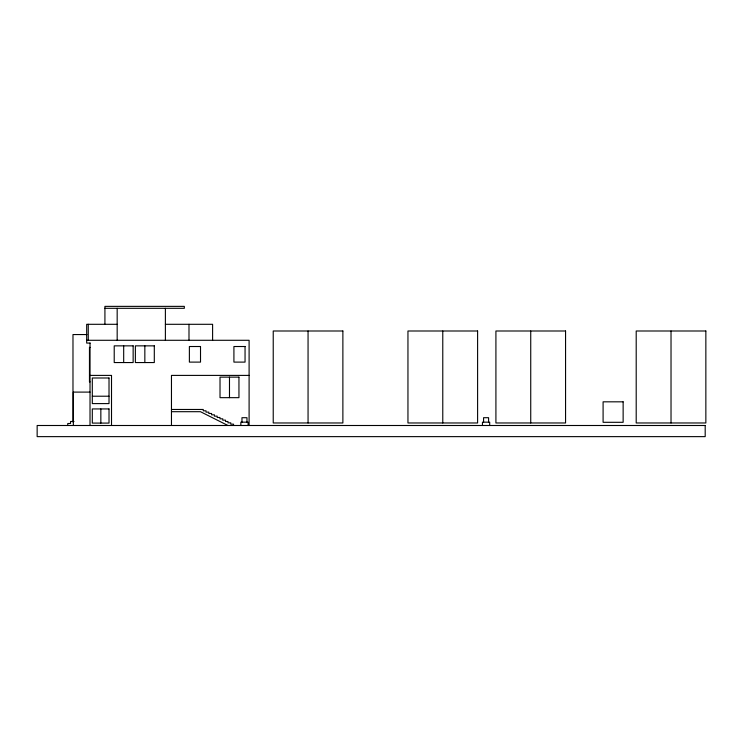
<?xml version="1.0" encoding="UTF-8"?>
<svg xmlns="http://www.w3.org/2000/svg" width="743" height="743" viewBox="0 0 743 743"><rect width="100%" height="100%" fill="white"/><g stroke="black" fill="none" stroke-linecap="round" stroke-linejoin="round"><path stroke-width="1.11" d="M104.921 308.308L184.32 308.308L184.32 306.367L104.921 306.367L104.921 324.301M117.171 324.301L86.68 324.301L86.68 343.071L90.135 343.071M165.392 324.301L212.6 324.301L212.6 340.285M86.912 334.554L72.981 334.554L72.981 421.931M86.68 340.285L249.1 340.285L249.1 425.498M90.024 347.371L89.466 347.371L89.466 381.883L90.024 381.883M90.024 375.401L111.515 375.401L111.515 425.498M249.1 375.401L171.466 375.401L171.466 425.498M90.024 392.1L73.334 392.1L73.334 425.498M92.308 396.214L109.017 396.214M171.466 409.467L203.248 409.467L203.248 410.805L206.034 410.805L206.034 412.142L208.82 412.142L208.82 413.479L211.606 413.479L211.606 414.808L214.393 414.808L214.393 416.145L217.188 416.145L217.188 417.482L219.974 417.482L219.974 418.82L222.761 418.82L222.761 420.157L225.547 420.157L225.547 421.495L227.971 421.495L227.971 422.832L230.757 422.832L230.757 424.16L233.543 424.16L233.543 425.498M171.466 411.696L200.452 411.696L227.971 425.516M74.003 421.476L70.548 421.476L70.548 423.491L67.771 423.491L67.771 425.498M671.022 330.997L671.022 422.971M530.734 330.997L530.734 422.971M489.693 425.498L489.693 422.163L482.458 422.163L482.458 425.498M488.588 422.163L488.588 417.705L483.572 417.705L483.572 422.163M442.772 330.997L442.772 422.971M308.057 330.997L308.057 422.971M248.088 425.498L248.088 422.163L240.853 422.163L240.853 425.498M246.973 422.163L246.973 417.705L241.967 417.705L241.967 422.163M229.485 377.128L229.485 397.663M188.991 324.301L188.991 340.285M165.392 308.308L165.392 340.285M144.839 345.857L144.839 362.556M123.682 345.857L123.682 362.556M117.171 308.308L117.171 340.285M100.844 408.938L100.844 423.092M90.024 343.071L90.024 425.498M88.259 324.301L88.259 340.285M342.876 330.997L273.229 330.997L273.229 422.971L342.876 422.971L342.876 330.997M477.6 330.997L407.953 330.997L407.953 422.971L477.6 422.971L477.6 330.997M565.562 330.997L495.915 330.997L495.915 422.971L565.562 422.971L565.562 330.997M705.85 330.997L636.203 330.997L636.203 422.971L705.85 422.971L705.85 330.997M133.146 345.857L114.218 345.857L114.218 362.556L133.146 362.556L133.146 345.857M154.303 345.857L135.375 345.857L135.375 362.556L154.303 362.556L154.303 345.857M200.517 346.517L189.381 346.517L189.381 362.11L200.517 362.11L200.517 346.517M245.051 346.517L233.915 346.517L233.915 362.11L245.051 362.11L245.051 346.517M238.949 377.128L220.021 377.128L220.021 397.663L238.949 397.663L238.949 377.128M109.017 377.992L92.308 377.992L92.308 403.598L109.017 403.598L109.017 377.992M623.136 401.824L603.093 401.824L603.093 422.303L623.136 422.303L623.136 401.824M109.017 408.938L92.308 408.938L92.308 423.092L109.017 423.092L109.017 408.938M705.191 425.498L37.15 425.498L37.15 436.633L705.191 436.633L705.191 425.498"/></g></svg>
